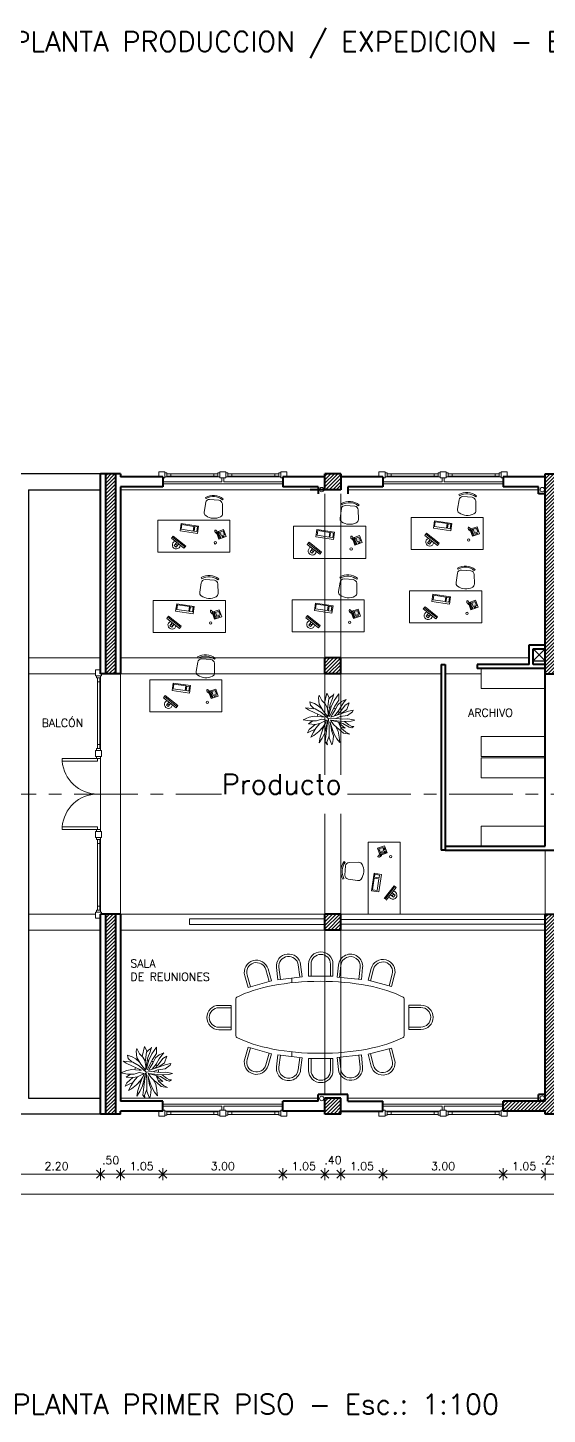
# Model space of a CAD drawing. Extents: x 1018 to 1352, y -109 to 175.
# Drawn here: x 1094.05 to 1107.02, y 105.71 to 140.36 of the extents above; entities that cross this region are included whole.
import ezdxf

# ---------------------------------------------------------------- set-up
doc = ezdxf.new("R2010")
doc.units = 0
doc.header["$LTSCALE"] = 0.5
doc.linetypes.add('CENTER', pattern=[50.8, 31.75, -6.35, 6.35, -6.35])
doc.layers.get('0').update_dxf_attribs({"linetype": 'CONTINUOUS'})
doc.layers.get('Defpoints').update_dxf_attribs({"linetype": 'CONTINUOUS'})
for name, color, linetype, lineweight in [('Acotaciones', 9, 'CONTINUOUS', 9), ('Carpintería', 55, 'CONTINUOUS', 20), ('Detalles .05', 243, 'CONTINUOUS', 5), ('Detalles 01', 8, 'CONTINUOUS', 9), ('Equipamiento fijo', 31, 'CONTINUOUS', 13), ('Equipamiento movil', 33, 'CONTINUOUS', 9), ('Muros corte', 7, 'CONTINUOUS', 40), ('Muros vista', 253, 'CONTINUOUS', 25), ('Punta 01', 6, 'CONTINUOUS', 9), ('Punta 02', 11, 'CONTINUOUS', 20), ('Punta 05', 52, 'CONTINUOUS', 50), ('Tratamiento pisos', 251, 'CONTINUOUS', 9), ('Vidrios', 147, 'CONTINUOUS', 13)]:
    doc.layers.add(name, color=color, linetype=linetype, lineweight=lineweight)
doc.styles.add('Texto 2 mm', font='simplex.shx', dxfattribs={"height": 0.2})
doc.styles.add('Texto 5 mm', font='simplex.shx', dxfattribs={"height": 0.5})
doc.dimstyles.new('Primera línea', dxfattribs={"dimscale": 0, "dimtxt": 0.2, "dimasz": 0.2, "dimexe": 0.15, "dimexo": 0, "dimgap": 0.1, "dimtad": 1, "dimzin": 4, "dimdsep": 46, "dimtxsty": 'Texto 2 mm', "dimblk": 'OPEN90', "dimcen": 2.5, "dimclrd": 256, "dimclre": 256, "dimclrt": 256, "dimadec": 0, "dimazin": 0, "dimtfac": 1, "dimtmove": 2, "dimatfit": 3, "dimldrblk": 'OPEN90', "dimfxl": 1, "dimtolj": 1, "dimtzin": 0, "dimlwd": -1, "dimlwe": -1, "dimarcsym": 0})
doc.dimstyles.new('Segunda línea', dxfattribs={"dimscale": 0, "dimtxt": 0.2, "dimasz": 0.2, "dimexe": 0.15, "dimexo": 0.5, "dimgap": 0.1, "dimtad": 1, "dimzin": 4, "dimdsep": 46, "dimtxsty": 'Texto 2 mm', "dimblk": 'OPEN90', "dimcen": 2.5, "dimclrd": 256, "dimclre": 256, "dimclrt": 256, "dimadec": 0, "dimazin": 0, "dimtfac": 1, "dimtmove": 2, "dimatfit": 3, "dimldrblk": 'OPEN90', "dimfxl": 1, "dimtolj": 1, "dimtzin": 0, "dimlwd": -1, "dimlwe": -1, "dimarcsym": 0})
pattern_1 = [(45, (2.81977, 1.001066), (-0.0449012806, 0.0449012806), [])]

# ---------------------------------------------------------------- blocks, each defined once
blk = doc.blocks.new('_Open90')
at = {"color": 0, "linetype": 'ByBlock', "lineweight": -2}
for p, q in [((0, 0), (-1, 0)), ((-0.5, 0.5), (0, 0)), ((0, 0), (-0.5, -0.5))]:
    blk.add_line(p, q, dxfattribs=at)
blk = doc.blocks.new('*D244')
at = {"layer": 'Acotaciones', "transparency": 16777216}
for p, q in [((1093.665, 111.856), (1093.665, 111.556)), ((1093.865, 111.706), (1095.665, 111.706)), ((1095.865, 111.856), (1095.865, 111.556))]:
    blk.add_line(p, q, dxfattribs=at)
at = {"layer": 'Defpoints', "color": 0, "transparency": 16777216}
for p in [(1093.665, 111.856), (1095.865, 111.856), (1095.865, 111.706)]:
    blk.add_point(p, dxfattribs=at)
at = {"layer": 'Acotaciones', "transparency": 16777216, "xscale": 0.2, "yscale": 0.2, "zscale": 0.2, "rotation": 180}
blk.add_blockref('_Open90', (1093.665, 111.706), dxfattribs=at)
at = {"layer": 'Acotaciones', "transparency": 16777216, "xscale": 0.2, "yscale": 0.2, "zscale": 0.2}
blk.add_blockref('_Open90', (1095.865, 111.706), dxfattribs=at)
at = {"layer": 'Acotaciones', "transparency": 16777216, "insert": (1094.765, 111.906), "char_height": 0.2, "attachment_point": 5, "style": 'Texto 2 mm'}
blk.add_mtext('\\A1;2.20', dxfattribs=at)
blk = doc.blocks.new('*D245')
at = {"layer": 'Acotaciones', "transparency": 16777216}
for p, q in [((1096.365, 111.856), (1096.365, 111.556)), ((1096.565, 111.706), (1097.215, 111.706)), ((1097.415, 111.856), (1097.415, 111.556))]:
    blk.add_line(p, q, dxfattribs=at)
at = {"layer": 'Defpoints', "color": 0, "transparency": 16777216}
for p in [(1096.365, 111.856), (1097.415, 111.856), (1097.415, 111.706)]:
    blk.add_point(p, dxfattribs=at)
at = {"layer": 'Acotaciones', "transparency": 16777216, "xscale": 0.2, "yscale": 0.2, "zscale": 0.2, "rotation": 180}
blk.add_blockref('_Open90', (1096.365, 111.706), dxfattribs=at)
at = {"layer": 'Acotaciones', "transparency": 16777216, "xscale": 0.2, "yscale": 0.2, "zscale": 0.2}
blk.add_blockref('_Open90', (1097.415, 111.706), dxfattribs=at)
at = {"layer": 'Acotaciones', "transparency": 16777216, "insert": (1096.89, 111.906), "char_height": 0.2, "attachment_point": 5, "style": 'Texto 2 mm'}
blk.add_mtext('\\A1;1.05', dxfattribs=at)
blk = doc.blocks.new('*D246')
at = {"layer": 'Acotaciones', "transparency": 16777216}
for p, q in [((1097.415, 111.856), (1097.415, 111.556)), ((1097.615, 111.706), (1100.215, 111.706)), ((1100.415, 111.856), (1100.415, 111.556))]:
    blk.add_line(p, q, dxfattribs=at)
at = {"layer": 'Defpoints', "color": 0, "transparency": 16777216}
for p in [(1097.415, 111.856), (1100.415, 111.856), (1100.415, 111.706)]:
    blk.add_point(p, dxfattribs=at)
at = {"layer": 'Acotaciones', "transparency": 16777216, "xscale": 0.2, "yscale": 0.2, "zscale": 0.2, "rotation": 180}
blk.add_blockref('_Open90', (1097.415, 111.706), dxfattribs=at)
at = {"layer": 'Acotaciones', "transparency": 16777216, "xscale": 0.2, "yscale": 0.2, "zscale": 0.2}
blk.add_blockref('_Open90', (1100.415, 111.706), dxfattribs=at)
at = {"layer": 'Acotaciones', "transparency": 16777216, "insert": (1098.915, 111.906), "char_height": 0.2, "attachment_point": 5, "style": 'Texto 2 mm'}
blk.add_mtext('\\A1;3.00', dxfattribs=at)
blk = doc.blocks.new('*D247')
at = {"layer": 'Acotaciones', "transparency": 16777216}
for p, q in [((1100.415, 111.856), (1100.415, 111.556)), ((1100.615, 111.706), (1101.265, 111.706)), ((1101.465, 111.856), (1101.465, 111.556))]:
    blk.add_line(p, q, dxfattribs=at)
at = {"layer": 'Defpoints', "color": 0, "transparency": 16777216}
for p in [(1100.415, 111.856), (1101.465, 111.856), (1101.465, 111.706)]:
    blk.add_point(p, dxfattribs=at)
at = {"layer": 'Acotaciones', "transparency": 16777216, "xscale": 0.2, "yscale": 0.2, "zscale": 0.2, "rotation": 180}
blk.add_blockref('_Open90', (1100.415, 111.706), dxfattribs=at)
at = {"layer": 'Acotaciones', "transparency": 16777216, "xscale": 0.2, "yscale": 0.2, "zscale": 0.2}
blk.add_blockref('_Open90', (1101.465, 111.706), dxfattribs=at)
at = {"layer": 'Acotaciones', "transparency": 16777216, "insert": (1100.94, 111.906), "char_height": 0.2, "attachment_point": 5, "style": 'Texto 2 mm'}
blk.add_mtext('\\A1;1.05', dxfattribs=at)
blk = doc.blocks.new('*D248')
at = {"layer": 'Acotaciones', "transparency": 16777216}
for p, q in [((1101.865, 111.856), (1101.865, 111.556)), ((1102.065, 111.706), (1102.715, 111.706)), ((1102.915, 111.856), (1102.915, 111.556))]:
    blk.add_line(p, q, dxfattribs=at)
at = {"layer": 'Defpoints', "color": 0, "transparency": 16777216}
for p in [(1101.865, 111.856), (1102.915, 111.856), (1102.915, 111.706)]:
    blk.add_point(p, dxfattribs=at)
at = {"layer": 'Acotaciones', "transparency": 16777216, "xscale": 0.2, "yscale": 0.2, "zscale": 0.2, "rotation": 180}
blk.add_blockref('_Open90', (1101.865, 111.706), dxfattribs=at)
at = {"layer": 'Acotaciones', "transparency": 16777216, "xscale": 0.2, "yscale": 0.2, "zscale": 0.2}
blk.add_blockref('_Open90', (1102.915, 111.706), dxfattribs=at)
at = {"layer": 'Acotaciones', "transparency": 16777216, "insert": (1102.39, 111.906), "char_height": 0.2, "attachment_point": 5, "style": 'Texto 2 mm'}
blk.add_mtext('\\A1;1.05', dxfattribs=at)
blk = doc.blocks.new('*D249')
at = {"layer": 'Acotaciones', "transparency": 16777216}
for p, q in [((1102.915, 111.856), (1102.915, 111.556)), ((1103.115, 111.706), (1105.715, 111.706)), ((1105.915, 111.856), (1105.915, 111.556))]:
    blk.add_line(p, q, dxfattribs=at)
at = {"layer": 'Defpoints', "color": 0, "transparency": 16777216}
for p in [(1102.915, 111.856), (1105.915, 111.856), (1105.915, 111.706)]:
    blk.add_point(p, dxfattribs=at)
at = {"layer": 'Acotaciones', "transparency": 16777216, "xscale": 0.2, "yscale": 0.2, "zscale": 0.2, "rotation": 180}
blk.add_blockref('_Open90', (1102.915, 111.706), dxfattribs=at)
at = {"layer": 'Acotaciones', "transparency": 16777216, "xscale": 0.2, "yscale": 0.2, "zscale": 0.2}
blk.add_blockref('_Open90', (1105.915, 111.706), dxfattribs=at)
at = {"layer": 'Acotaciones', "transparency": 16777216, "insert": (1104.415, 111.906), "char_height": 0.2, "attachment_point": 5, "style": 'Texto 2 mm'}
blk.add_mtext('\\A1;3.00', dxfattribs=at)
blk = doc.blocks.new('*D250')
at = {"layer": 'Acotaciones', "transparency": 16777216}
for p, q in [((1105.915, 111.856), (1105.915, 111.556)), ((1106.115, 111.706), (1106.765, 111.706)), ((1106.965, 111.856), (1106.965, 111.556))]:
    blk.add_line(p, q, dxfattribs=at)
at = {"layer": 'Defpoints', "color": 0, "transparency": 16777216}
for p in [(1105.915, 111.856), (1106.965, 111.856), (1106.965, 111.706)]:
    blk.add_point(p, dxfattribs=at)
at = {"layer": 'Acotaciones', "transparency": 16777216, "xscale": 0.2, "yscale": 0.2, "zscale": 0.2, "rotation": 180}
blk.add_blockref('_Open90', (1105.915, 111.706), dxfattribs=at)
at = {"layer": 'Acotaciones', "transparency": 16777216, "xscale": 0.2, "yscale": 0.2, "zscale": 0.2}
blk.add_blockref('_Open90', (1106.965, 111.706), dxfattribs=at)
at = {"layer": 'Acotaciones', "transparency": 16777216, "insert": (1106.44, 111.906), "char_height": 0.2, "attachment_point": 5, "style": 'Texto 2 mm'}
blk.add_mtext('\\A1;1.05', dxfattribs=at)
blk = doc.blocks.new('*D264')
at = {"layer": 'Acotaciones', "transparency": 16777216}
for p, q in [((1093.665, 111.356), (1093.665, 111.056)), ((1129.665, 111.356), (1129.665, 111.056)), ((1093.865, 111.206), (1129.465, 111.206))]:
    blk.add_line(p, q, dxfattribs=at)
at = {"layer": 'Defpoints', "color": 0, "transparency": 16777216}
for p in [(1093.665, 111.856), (1129.665, 111.856), (1129.665, 111.206)]:
    blk.add_point(p, dxfattribs=at)
at = {"layer": 'Acotaciones', "transparency": 16777216, "xscale": 0.2, "yscale": 0.2, "zscale": 0.2, "rotation": 180}
blk.add_blockref('_Open90', (1093.665, 111.206), dxfattribs=at)
at = {"layer": 'Acotaciones', "transparency": 16777216, "xscale": 0.2, "yscale": 0.2, "zscale": 0.2}
blk.add_blockref('_Open90', (1129.665, 111.206), dxfattribs=at)
at = {"layer": 'Acotaciones', "transparency": 16777216, "insert": (1111.665, 111.406), "char_height": 0.2, "attachment_point": 5, "style": 'Texto 2 mm'}
blk.add_mtext('\\A1;36.00', dxfattribs=at)
blk = doc.blocks.new('TELEFONO')
at = {"layer": 'Detalles .05'}
for p, q in [((0.139, 0.134), (-0.098, 0.134)), ((-0.098, 0.134), (-0.098, -0.099)), ((-0.071, 0.089), (-0.071, -0.055)), ((-0.043, 0.089), (-0.043, -0.055)), ((0.108, 0.063), (0, 0.063)), ((0, 0.063), (0, -0.063)), ((0.081, 0.108), (0.023, 0.108)), ((0.023, 0.108), (0.023, 0.094)), ((0.023, 0.094), (0.081, 0.094)), ((0.027, 0.041), (0.027, 0.041)), ((0.027, 0.014), (0.027, 0.014)), ((0.054, 0.041), (0.054, 0.041)), ((0.054, 0.014), (0.054, 0.014)), ((0.081, 0.094), (0.081, 0.108)), ((0.081, 0.041), (0.081, 0.041)), ((0.081, 0.014), (0.081, 0.014)), ((0.108, -0.063), (0.108, 0.063)), ((0.139, -0.099), (0.139, 0.134)), ((-0.129, -0.104), (-0.147, -0.11)), ((-0.129, -0.116), (-0.147, -0.121)), ((-0.129, -0.127), (-0.147, -0.133)), ((-0.129, -0.139), (-0.147, -0.145)), ((-0.124, -0.093), (-0.141, -0.098)), ((-0.124, -0.15), (-0.141, -0.156)), ((-0.118, -0.081), (-0.135, -0.087)), ((-0.118, -0.162), (-0.135, -0.168)), ((-0.112, -0.07), (-0.129, -0.075)), ((-0.106, -0.058), (-0.124, -0.064)), ((-0.104, -0.17), (-0.122, -0.176)), ((-0.101, -0.047), (-0.118, -0.052)), ((-0.089, -0.156), (-0.106, -0.162)), ((-0.083, -0.145), (-0.101, -0.15)), ((-0.098, -0.099), (0.139, -0.099)), ((-0.078, -0.133), (-0.095, -0.139)), ((-0.072, -0.121), (-0.089, -0.127)), ((-0.067, -0.083), (-0.078, -0.116)), ((0, -0.063), (0.108, -0.063)), ((0.027, -0.013), (0.027, -0.013)), ((0.027, -0.04), (0.027, -0.04)), ((0.054, -0.013), (0.054, -0.013)), ((0.054, -0.04), (0.054, -0.04)), ((0.081, -0.013), (0.081, -0.013)), ((0.081, -0.04), (0.081, -0.04))]:
    blk.add_line(p, q, dxfattribs=at)
for centre, start, end in [((-0.057, 0.089), 298.4915, 241.5085), ((-0.057, -0.055), 118.4915, 61.5085)]:
    blk.add_arc(centre, 0.0302, start, end, dxfattribs=at)
blk = doc.blocks.new('RECTANG')
for p, q in [((1, 1), (0, 1)), ((0, 1), (0, 0)), ((1, 0), (1, 1)), ((0, 0), (1, 0))]:
    blk.add_line(p, q)
blk = doc.blocks.new('KEYBOARD', base_point=(60, 294))
for p, xscale, yscale, zscale in [((60, 294), 19, 8, 19), ((61, 295), 13, 5, 13), ((75, 295), 3, 5, 3)]:
    blk.add_blockref('RECTANG', p, dxfattribs=dict(xscale=xscale, yscale=yscale, zscale=zscale))
blk = doc.blocks.new('silla compu')
for p, q in [((-0.198, 0.131), (-0.215, -0.107)), ((0.255, 0.058), (0.197, -0.173)), ((-0.225, -0.207), (-0.247, -0.23)), ((0.092, -0.242), (-0.137, -0.206)), ((0.175, -0.271), (0.188, -0.3))]:
    blk.add_line(p, q)
for centre, radius, start, end in [((-0.105, 0.124), 0.0936, 112.4967, 175.8734), ((-0.005, -0.116), 0.354, 49.3107, 112.4967), ((0.175, 0.085), 0.0838, 341.6928, 53.5518), ((0.022, 0.055), 0.392, 226.6455, 295.1618), ((0.022, 0.055), 0.361, 226.6972, 295.1102), ((-0.122, -0.113), 0.0936, 175.8734, 260.9037), ((0.098, -0.138), 0.105, 266.1879, 340.6498)]:
    blk.add_arc(centre, radius, start, end)
blk = doc.blocks.new('Silla 2')
for p, q in [((15, 15), (0, 15)), ((0, 15), (0, -15)), ((15, 12), (0, 12)), ((0, -12), (15, -12)), ((0, -15), (15, -15))]:
    blk.add_line(p, q)
for radius in [15, 12]:
    blk.add_arc((15, 0), radius, 270, 90)
blk = doc.blocks.new('Planta 1')
for p, q in [((-0.35, 0.384), (-0.47, 0.424)), ((-0.47, 0.424), (-0.446, 0.342)), ((-0.259, 0.329), (-0.35, 0.384)), ((-0.233, 0.595), (-0.254, 0.525)), ((-0.254, 0.525), (-0.236, 0.364)), ((-0.236, 0.364), (-0.134, 0.198)), ((-0.166, 0.461), (-0.233, 0.595)), ((-0.084, 0.372), (-0.166, 0.461)), ((-0.039, 0.64), (-0.099, 0.388)), ((-0.033, 0.287), (-0.084, 0.372)), ((0.024, 0.515), (-0.039, 0.64)), ((-0.027, 0.244), (0.009, 0.498)), ((0.041, 0.362), (0.004, 0.193)), ((0.009, 0.498), (0.057, 0.553)), ((0.097, 0.506), (0.041, 0.362)), ((0.057, 0.553), (0.113, 0.595)), ((0.063, 0.299), (0.137, 0.461)), ((0.132, 0.627), (0.097, 0.506)), ((0.113, 0.595), (0.132, 0.627)), ((0.137, 0.461), (0.254, 0.622)), ((0.257, 0.466), (0.156, 0.317)), ((0.233, 0.354), (0.164, 0.225)), ((0.326, 0.436), (0.233, 0.354)), ((0.254, 0.622), (0.257, 0.466)), ((0.438, 0.481), (0.326, 0.436)), ((0.326, 0.329), (0.387, 0.426)), ((0.387, 0.426), (0.438, 0.481)), ((0.512, 0.401), (0.416, 0.342)), ((0.456, 0.232), (0.512, 0.401)), ((-0.483, 0.039), (-0.637, -0.021)), ((-0.337, 0.252), (-0.574, 0.277)), ((-0.574, 0.277), (-0.502, 0.222)), ((-0.502, 0.222), (-0.345, 0.15)), ((-0.361, 0.068), (-0.483, 0.039)), ((-0.446, 0.342), (-0.358, 0.254)), ((-0.177, 0.051), (-0.361, 0.068)), ((-0.345, 0.15), (-0.116, 0.05)), ((-0.172, 0.158), (-0.337, 0.252)), ((-0.164, 0.246), (-0.259, 0.329)), ((-0.116, 0.05), (-0.177, 0.051)), ((0.002, 0.002), (-0.172, 0.158)), ((-0.134, 0.198), (-0.021, 0.051)), ((-0.012, 0.145), (-0.033, 0.287)), ((-0.021, 0.051), (-0.012, 0.145)), ((0.002, 0.002), (0.121, 0.019)), ((0.017, -0.2), (0.002, 0.002)), ((0.004, 0.087), (0.063, 0.299)), ((0.004, 0.193), (0.004, 0.087)), ((0.026, 0.055), (0.004, 0.087)), ((0.156, 0.317), (0.026, 0.055)), ((0.102, 0.113), (0.058, 0.039)), ((0.257, 0.111), (0.058, 0.039)), ((0.164, 0.225), (0.102, 0.113)), ((0.121, 0.019), (0.347, -0.006)), ((0.149, 0.072), (0.246, 0.198)), ((0.182, 0.012), (0.291, 0.061)), ((0.297, 0.18), (0.22, 0.096)), ((0.246, 0.198), (0.326, 0.329)), ((0.496, 0.195), (0.257, 0.111)), ((0.291, 0.061), (0.475, 0.081)), ((0.416, 0.342), (0.297, 0.18)), ((0.315, 0.131), (0.456, 0.232)), ((0.475, 0.081), (0.597, 0.173)), ((0.616, 0.217), (0.496, 0.195)), ((0.597, 0.173), (0.616, 0.217)), ((-0.637, -0.021), (-0.464, -0.053)), ((-0.486, -0.267), (-0.528, -0.349)), ((-0.528, -0.349), (-0.462, -0.317)), ((-0.394, -0.051), (-0.496, -0.128)), ((-0.496, -0.128), (-0.331, -0.138)), ((-0.331, -0.138), (-0.486, -0.267)), ((-0.464, -0.053), (-0.302, -0.048)), ((-0.462, -0.317), (-0.334, -0.262)), ((-0.374, -0.336), (-0.438, -0.461)), ((-0.318, -0.232), (-0.374, -0.336)), ((-0.369, -0.416), (-0.246, -0.317)), ((-0.331, -0.138), (-0.22, -0.115)), ((-0.22, -0.115), (-0.318, -0.232)), ((-0.302, -0.048), (-0.172, -0.011)), ((-0.246, -0.317), (-0.142, -0.212)), ((-0.053, -0.03), (-0.22, -0.115)), ((-0.164, -0.334), (-0.206, -0.458)), ((-0.172, -0.011), (-0.053, -0.03)), ((-0.097, -0.141), (-0.164, -0.334)), ((-0.161, -0.483), (-0.092, -0.346)), ((-0.142, -0.212), (-0.076, -0.108)), ((-0.092, -0.346), (-0.019, -0.022)), ((-0.076, -0.108), (-0.053, -0.03)), ((-0.068, -0.438), (-0.019, -0.022)), ((0.015, -0.354), (0.017, -0.2)), ((0.043, -0.084), (0.081, -0.319)), ((0.084, -0.22), (0.043, -0.084)), ((0.051, -0.031), (0.249, -0.086)), ((0.124, -0.138), (0.051, -0.031)), ((0.27, -0.061), (0.062, -0.034)), ((0.081, -0.319), (0.121, -0.428)), ((0.11, -0.294), (0.084, -0.22)), ((0.14, -0.379), (0.11, -0.294)), ((0.209, -0.215), (0.124, -0.138)), ((0.174, -0.184), (0.238, -0.304)), ((0.259, -0.254), (0.209, -0.215)), ((0.238, -0.304), (0.265, -0.456)), ((0.249, -0.086), (0.307, -0.227)), ((0.358, -0.113), (0.249, -0.086)), ((0.257, -0.103), (0.416, -0.237)), ((0.371, -0.356), (0.259, -0.254)), ((0.414, -0.066), (0.27, -0.061)), ((0.416, -0.237), (0.299, -0.208)), ((0.307, -0.227), (0.43, -0.336)), ((0.347, -0.006), (0.48, -0.001)), ((0.512, -0.207), (0.358, -0.113)), ((0.401, -0.065), (0.507, -0.153)), ((0.566, -0.056), (0.414, -0.066)), ((0.43, -0.336), (0.536, -0.386)), ((0.48, -0.001), (0.627, -0.023)), ((0.507, -0.153), (0.584, -0.195)), ((0.584, -0.222), (0.512, -0.207)), ((0.659, -0.036), (0.566, -0.056)), ((0.584, -0.195), (0.629, -0.192)), ((0.629, -0.192), (0.584, -0.222)), ((0.627, -0.023), (0.659, -0.036)), ((-0.438, -0.461), (-0.369, -0.416)), ((-0.206, -0.458), (-0.233, -0.6)), ((-0.233, -0.6), (-0.161, -0.483)), ((-0.086, -0.572), (-0.068, -0.438)), ((-0.023, -0.649), (-0.086, -0.572)), ((0.013, -0.425), (-0.041, -0.58)), ((-0.041, -0.58), (-0.023, -0.649)), ((0.012, -0.475), (0.015, -0.354)), ((0.057, -0.582), (0.012, -0.475)), ((0.084, -0.649), (0.057, -0.582)), ((0.1, -0.617), (0.084, -0.649)), ((0.116, -0.515), (0.1, -0.617)), ((0.121, -0.428), (0.116, -0.515)), ((0.209, -0.5), (0.14, -0.379)), ((0.281, -0.59), (0.209, -0.5)), ((0.265, -0.456), (0.281, -0.59)), ((0.536, -0.386), (0.371, -0.356))]:
    blk.add_line(p, q)
at = {"layer": 'Detalles .05'}
for start, end in [(157.2574, 168.4231), (125.0386, 125.0807), (79.6774, 86.207), (55.7777, 65.1238), (29.6412, 39.1255), (359.4429, 11.7162), (233.5733, 240.8096), (253.2847, 258.683), (283.2227, 289.1148), (309.5647, 313.1025), (335.4998, 341.0401)]:
    blk.add_arc((0.008, 0.001), 0.3, start, end, dxfattribs=at)

msp = doc.modelspace()

# ---------------------------------------------------------------- hatches: boundary and pattern name
at = {"layer": 'Detalles 01'}
h = msp.add_hatch(dxfattribs=at)
h.set_pattern_fill('ANSI31', color=256, scale=0.02, style=0)
h.set_pattern_definition(pattern_1)
h.paths.add_polyline_path([(1095.995, 124.206), (1096.235, 124.206), (1096.235, 129.206), (1095.995, 129.206)])
h = msp.add_hatch(dxfattribs=at)
h.set_pattern_fill('ANSI31', color=256, scale=0.02, style=0)
h.set_pattern_definition(pattern_1)
h.paths.add_polyline_path([(1101.465, 129.206), (1101.465, 128.806), (1101.865, 128.806), (1101.865, 129.206)])
h = msp.add_hatch(dxfattribs=at)
h.set_pattern_fill('ANSI31,_O', color=256, scale=0.02)
h.set_pattern_definition(pattern_1)
h.paths.add_polyline_path([(1108.965, 128.881), (1108.965, 129.131), (1107.205, 129.131), (1107.205, 129.206), (1106.965, 129.206), (1106.965, 124.206), (1108.965, 124.206), (1108.965, 124.356), (1107.205, 124.356), (1107.205, 128.881)])
h.paths.add_polyline_path([(1108.965, 129.131), (1108.965, 128.881), (1110.065, 128.881), (1110.065, 129.131)])
h.paths.add_polyline_path([(1109.455, 124.356), (1108.965, 124.356), (1108.965, 124.206), (1109.605, 124.206), (1109.605, 128.081), (1109.455, 128.081)])
h = msp.add_hatch(dxfattribs=at)
h.set_pattern_fill('ANSI31', color=256, scale=0.02, style=0)
h.set_pattern_definition(pattern_1)
h.paths.add_polyline_path([(1101.465, 124.206), (1101.865, 124.206), (1101.865, 124.606), (1101.465, 124.606)])
h = msp.add_hatch(dxfattribs=at)
h.set_pattern_fill('ANSI31', color=256, scale=0.02, style=0)
h.set_pattern_definition(pattern_1)
h.paths.add_polyline_path([(1096.235, 118.206), (1095.995, 118.206), (1095.995, 113.206), (1096.235, 113.206)])
h = msp.add_hatch(dxfattribs=at)
h.set_pattern_fill('ANSI31', color=256, scale=0.02, style=0)
h.set_pattern_definition(pattern_1)
h.paths.add_polyline_path([(1101.865, 117.806), (1101.865, 118.206), (1101.465, 118.206), (1101.465, 117.806)])
h = msp.add_hatch(dxfattribs=at)
h.set_pattern_fill('ANSI31,_O', color=256, scale=0.02)
h.set_pattern_definition(pattern_1)
h.paths.add_polyline_path([(1106.965, 113.531), (1105.915, 113.531), (1105.915, 113.281), (1106.965, 113.281), (1106.965, 113.206), (1107.215, 113.206), (1107.215, 114.931), (1108.465, 114.931), (1108.465, 115.181), (1107.215, 115.181), (1107.215, 118.206), (1106.965, 118.206)])
h = msp.add_hatch(dxfattribs=at)
h.set_pattern_fill('ANSI31', color=256, scale=0.02, style=0)
h.set_pattern_definition(pattern_1)
h.paths.add_polyline_path([(1101.865, 113.606), (1101.465, 113.606), (1101.465, 113.206), (1101.865, 113.206)])

# ---------------------------------------------------------------- linework, layer by layer
at = {"layer": 'Acotaciones'}
for p, q in [((1095.865, 111.706), (1095.965, 111.806)), ((1095.865, 111.706), (1096.365, 111.706)), ((1095.965, 111.606), (1095.865, 111.706)), ((1096.365, 111.706), (1096.265, 111.806)), ((1096.265, 111.606), (1096.365, 111.706)), ((1096.365, 111.856), (1096.365, 111.556)), ((1101.465, 111.856), (1101.465, 111.556)), ((1101.465, 111.706), (1101.565, 111.806)), ((1101.465, 111.706), (1101.865, 111.706)), ((1101.565, 111.606), (1101.465, 111.706)), ((1101.865, 111.706), (1101.765, 111.806)), ((1101.765, 111.606), (1101.865, 111.706)), ((1101.865, 111.856), (1101.865, 111.556)), ((1106.965, 111.706), (1107.465, 111.706))]:
    msp.add_line(p, q, dxfattribs=at)
at = {"layer": 'Carpintería'}
for p, q in [((1097.465, 129.256), (1097.315, 129.256)), ((1097.315, 129.256), (1097.315, 129.131)), ((1097.465, 129.256), (1097.465, 129.106)), ((1098.99, 129.256), (1098.84, 129.256)), ((1098.84, 129.256), (1098.84, 129.106)), ((1098.99, 129.256), (1098.99, 129.106)), ((1100.365, 129.256), (1100.365, 129.106)), ((1100.365, 129.256), (1100.515, 129.256)), ((1100.515, 129.256), (1100.515, 129.131)), ((1102.965, 129.256), (1102.815, 129.256)), ((1102.815, 129.256), (1102.815, 129.131)), ((1102.965, 129.256), (1102.965, 129.106)), ((1104.49, 129.256), (1104.34, 129.256)), ((1104.34, 129.256), (1104.34, 129.106)), ((1104.49, 129.256), (1104.49, 129.106)), ((1105.865, 129.256), (1105.865, 129.106)), ((1105.865, 129.256), (1106.015, 129.256)), ((1106.015, 129.256), (1106.015, 129.131)), ((1097.465, 129.106), (1097.415, 129.106)), ((1097.465, 129.231), (1097.515, 129.231)), ((1097.515, 129.131), (1097.465, 129.131)), ((1097.515, 129.231), (1097.515, 129.131)), ((1097.515, 129.211), (1098.79, 129.211)), ((1097.515, 129.151), (1098.79, 129.151)), ((1097.615, 129.211), (1097.615, 129.151)), ((1098.69, 129.211), (1098.69, 129.151)), ((1098.84, 129.231), (1098.79, 129.231)), ((1098.79, 129.131), (1098.79, 129.231)), ((1098.79, 129.131), (1098.84, 129.131)), ((1098.99, 129.106), (1098.84, 129.106)), ((1098.99, 129.231), (1099.04, 129.231)), ((1099.04, 129.131), (1098.99, 129.131)), ((1099.04, 129.231), (1099.04, 129.131)), ((1099.04, 129.211), (1100.315, 129.211)), ((1099.04, 129.151), (1100.315, 129.151)), ((1099.14, 129.211), (1099.14, 129.151)), ((1100.215, 129.211), (1100.215, 129.151)), ((1100.315, 129.231), (1100.315, 129.131)), ((1100.365, 129.231), (1100.315, 129.231)), ((1100.315, 129.131), (1100.365, 129.131)), ((1100.365, 129.106), (1100.415, 129.106)), ((1102.965, 129.106), (1102.915, 129.106)), ((1102.965, 129.231), (1103.015, 129.231)), ((1103.015, 129.131), (1102.965, 129.131)), ((1103.015, 129.231), (1103.015, 129.131)), ((1103.015, 129.211), (1104.29, 129.211)), ((1103.015, 129.151), (1104.29, 129.151)), ((1103.115, 129.211), (1103.115, 129.151)), ((1104.19, 129.211), (1104.19, 129.151)), ((1104.34, 129.231), (1104.29, 129.231)), ((1104.29, 129.131), (1104.29, 129.231)), ((1104.29, 129.131), (1104.34, 129.131)), ((1104.49, 129.106), (1104.34, 129.106)), ((1104.49, 129.231), (1104.54, 129.231)), ((1104.54, 129.131), (1104.49, 129.131)), ((1104.54, 129.231), (1104.54, 129.131)), ((1104.54, 129.211), (1105.815, 129.211)), ((1104.54, 129.151), (1105.815, 129.151)), ((1104.64, 129.211), (1104.64, 129.151)), ((1105.715, 129.211), (1105.715, 129.151)), ((1105.815, 129.231), (1105.815, 129.131)), ((1105.865, 129.231), (1105.815, 129.231)), ((1105.815, 129.131), (1105.865, 129.131)), ((1105.865, 129.106), (1105.915, 129.106)), ((1095.74, 124.306), (1095.74, 124.156)), ((1095.74, 124.306), (1095.865, 124.306)), ((1095.89, 124.156), (1095.74, 124.156)), ((1095.765, 124.156), (1095.765, 124.106)), ((1095.865, 124.106), (1095.765, 124.106)), ((1095.785, 124.106), (1095.785, 122.34)), ((1095.845, 124.106), (1095.845, 122.34)), ((1095.865, 124.106), (1095.865, 124.156)), ((1095.89, 124.206), (1095.89, 124.156)), ((1095.845, 124.006), (1095.785, 124.006)), ((1095.765, 122.29), (1095.765, 122.34)), ((1095.765, 122.34), (1095.865, 122.34)), ((1095.785, 122.44), (1095.845, 122.44)), ((1095.865, 122.34), (1095.865, 122.29)), ((1094.907, 122.09), (1095.79, 122.09)), ((1094.907, 122.09), (1094.907, 122.03)), ((1094.907, 122.03), (1095.79, 122.03)), ((1095.74, 122.29), (1095.74, 122.14)), ((1095.74, 122.29), (1095.89, 122.29)), ((1095.74, 122.14), (1095.89, 122.14)), ((1095.765, 122.14), (1095.765, 122.09)), ((1095.865, 122.09), (1095.765, 122.09)), ((1095.79, 122.09), (1095.79, 122.03)), ((1095.865, 122.14), (1095.865, 122.09)), ((1095.89, 122.29), (1095.89, 122.14)), ((1094.907, 120.383), (1095.79, 120.383)), ((1094.907, 120.323), (1094.907, 120.383)), ((1094.907, 120.323), (1095.79, 120.323)), ((1095.74, 120.273), (1095.74, 120.123)), ((1095.74, 120.273), (1095.89, 120.273)), ((1095.765, 120.273), (1095.765, 120.323)), ((1095.765, 120.323), (1095.865, 120.323)), ((1095.79, 120.323), (1095.79, 120.383)), ((1095.865, 120.323), (1095.865, 120.273)), ((1095.89, 120.273), (1095.89, 120.123)), ((1095.74, 120.123), (1095.89, 120.123)), ((1095.765, 120.123), (1095.765, 120.073)), ((1095.865, 120.073), (1095.765, 120.073)), ((1095.785, 120.073), (1095.785, 118.306)), ((1095.845, 119.973), (1095.785, 119.973)), ((1095.845, 120.073), (1095.845, 118.306)), ((1095.865, 120.073), (1095.865, 120.123)), ((1095.89, 118.256), (1095.74, 118.256)), ((1095.74, 118.256), (1095.74, 118.106)), ((1095.765, 118.256), (1095.765, 118.306)), ((1095.765, 118.306), (1095.865, 118.306)), ((1095.785, 118.406), (1095.845, 118.406)), ((1095.865, 118.306), (1095.865, 118.256)), ((1095.89, 118.256), (1095.89, 118.206)), ((1095.74, 118.106), (1095.865, 118.106)), ((1097.465, 113.306), (1097.415, 113.306)), ((1097.465, 113.156), (1097.465, 113.306)), ((1098.99, 113.306), (1098.84, 113.306)), ((1098.84, 113.156), (1098.84, 113.306)), ((1098.99, 113.156), (1098.99, 113.306)), ((1100.365, 113.156), (1100.365, 113.306)), ((1100.365, 113.306), (1100.415, 113.306)), ((1102.965, 113.306), (1102.915, 113.306)), ((1102.965, 113.156), (1102.965, 113.306)), ((1104.49, 113.306), (1104.34, 113.306)), ((1104.34, 113.156), (1104.34, 113.306)), ((1104.49, 113.156), (1104.49, 113.306)), ((1105.865, 113.156), (1105.865, 113.306)), ((1105.865, 113.306), (1105.915, 113.306)), ((1097.315, 113.156), (1097.315, 113.281)), ((1097.465, 113.156), (1097.315, 113.156)), ((1097.515, 113.281), (1097.465, 113.281)), ((1097.465, 113.181), (1097.515, 113.181)), ((1097.515, 113.181), (1097.515, 113.281)), ((1097.515, 113.261), (1098.79, 113.261)), ((1097.515, 113.201), (1098.79, 113.201)), ((1097.615, 113.201), (1097.615, 113.261)), ((1098.69, 113.201), (1098.69, 113.261)), ((1098.79, 113.281), (1098.79, 113.181)), ((1098.79, 113.281), (1098.84, 113.281)), ((1098.84, 113.181), (1098.79, 113.181)), ((1098.99, 113.156), (1098.84, 113.156)), ((1099.04, 113.281), (1098.99, 113.281)), ((1098.99, 113.181), (1099.04, 113.181)), ((1099.04, 113.181), (1099.04, 113.281)), ((1099.04, 113.261), (1100.315, 113.261)), ((1099.04, 113.201), (1100.315, 113.201)), ((1099.14, 113.201), (1099.14, 113.261)), ((1100.215, 113.201), (1100.215, 113.261)), ((1100.315, 113.181), (1100.315, 113.281)), ((1100.315, 113.281), (1100.365, 113.281)), ((1100.365, 113.181), (1100.315, 113.181)), ((1100.365, 113.156), (1100.515, 113.156)), ((1100.515, 113.156), (1100.515, 113.281)), ((1102.815, 113.156), (1102.815, 113.281)), ((1102.965, 113.156), (1102.815, 113.156)), ((1103.015, 113.281), (1102.965, 113.281)), ((1102.965, 113.181), (1103.015, 113.181)), ((1103.015, 113.181), (1103.015, 113.281)), ((1103.015, 113.261), (1104.29, 113.261)), ((1103.015, 113.201), (1104.29, 113.201)), ((1103.115, 113.201), (1103.115, 113.261)), ((1104.19, 113.201), (1104.19, 113.261)), ((1104.29, 113.281), (1104.29, 113.181)), ((1104.29, 113.281), (1104.34, 113.281)), ((1104.34, 113.181), (1104.29, 113.181)), ((1104.49, 113.156), (1104.34, 113.156)), ((1104.54, 113.281), (1104.49, 113.281)), ((1104.49, 113.181), (1104.54, 113.181)), ((1104.54, 113.181), (1104.54, 113.281)), ((1104.54, 113.261), (1105.815, 113.261)), ((1104.54, 113.201), (1105.815, 113.201)), ((1104.64, 113.201), (1104.64, 113.261)), ((1105.715, 113.201), (1105.715, 113.261)), ((1105.815, 113.181), (1105.815, 113.281)), ((1105.815, 113.281), (1105.865, 113.281)), ((1105.865, 113.181), (1105.815, 113.181)), ((1105.865, 113.156), (1106.015, 113.156)), ((1106.015, 113.156), (1106.015, 113.281))]:
    msp.add_line(p, q, dxfattribs=at)
at = {"layer": 'Detalles 01'}
for p, q in [((1098.89, 129.006), (1097.415, 129.006)), ((1100.415, 128.956), (1097.415, 128.956)), ((1098.79, 129.131), (1097.515, 129.131)), ((1098.89, 129.106), (1098.89, 129.006)), ((1098.94, 129.106), (1098.94, 129.006)), ((1100.415, 129.006), (1098.94, 129.006)), ((1100.315, 129.131), (1099.04, 129.131)), ((1104.39, 129.006), (1102.915, 129.006)), ((1105.915, 128.956), (1102.915, 128.956)), ((1104.29, 129.131), (1103.015, 129.131)), ((1104.39, 129.106), (1104.39, 129.006)), ((1104.44, 129.106), (1104.44, 129.006)), ((1105.915, 129.006), (1104.44, 129.006)), ((1105.815, 129.131), (1104.54, 129.131)), ((1095.865, 124.106), (1095.865, 122.34)), ((1095.865, 120.073), (1095.865, 118.306)), ((1100.415, 113.456), (1097.415, 113.456)), ((1098.89, 113.406), (1097.415, 113.406)), ((1098.89, 113.306), (1098.89, 113.406)), ((1100.415, 113.406), (1098.94, 113.406)), ((1098.94, 113.306), (1098.94, 113.406)), ((1105.915, 113.456), (1102.915, 113.456)), ((1104.39, 113.406), (1102.915, 113.406)), ((1104.39, 113.306), (1104.39, 113.406)), ((1105.915, 113.406), (1104.44, 113.406)), ((1104.44, 113.306), (1104.44, 113.406)), ((1098.79, 113.281), (1097.515, 113.281)), ((1100.315, 113.281), (1099.04, 113.281)), ((1104.29, 113.281), (1103.015, 113.281)), ((1105.815, 113.281), (1104.54, 113.281))]:
    msp.add_line(p, q, dxfattribs=at)
at = {"layer": 'Detalles 01', "linetype": 'CENTER', "ltscale": 0.1}
for p, q in [((1092.665, 121.206), (1098.885, 121.206)), ((1102.026, 121.206), (1108.792, 121.206))]:
    msp.add_line(p, q, dxfattribs=at)
at = {"layer": 'Detalles 01'}
for centre in [(1101.385, 128.814), (1106.89, 128.814), (1101.385, 113.598), (1106.89, 113.608)]:
    msp.add_circle(centre, 0.055, dxfattribs=at)
for centre, start, end in [((1095.792, 122.093), 184.1299, 269.8971), ((1095.792, 120.319), 90.1029, 175.8701)]:
    msp.add_arc(centre, 0.887, start, end, dxfattribs=at)
at = {"layer": 'Equipamiento fijo'}
for p, q in [((1105.365, 124.344), (1105.365, 123.844)), ((1105.365, 123.844), (1106.965, 123.844)), ((1106.965, 122.64), (1105.365, 122.64)), ((1106.965, 122.14), (1105.365, 122.14)), ((1106.965, 122.11), (1105.365, 122.11)), ((1105.365, 121.61), (1106.965, 121.61)), ((1105.365, 119.906), (1105.365, 120.406)), ((1105.365, 120.406), (1106.965, 120.406))]:
    msp.add_line(p, q, dxfattribs=at)
at = {"layer": 'Equipamiento movil'}
for p, q in [((1099.092, 128.047), (1097.292, 128.047)), ((1097.292, 128.047), (1097.292, 127.247)), ((1099.092, 128.047), (1099.092, 127.247)), ((1102.484, 127.896), (1100.684, 127.896)), ((1100.684, 127.896), (1100.684, 127.096)), ((1102.484, 127.896), (1102.484, 127.096)), ((1105.417, 128.118), (1103.617, 128.118)), ((1103.617, 128.118), (1103.617, 127.318)), ((1105.417, 128.118), (1105.417, 127.318)), ((1097.675, 127.651), (1097.632, 127.596)), ((1097.946, 127.349), (1097.632, 127.596)), ((1097.657, 127.627), (1097.971, 127.38)), ((1097.675, 127.651), (1097.99, 127.404)), ((1104.001, 127.722), (1103.958, 127.666)), ((1104.272, 127.419), (1103.958, 127.666)), ((1103.982, 127.698), (1104.297, 127.451)), ((1104.001, 127.722), (1104.315, 127.474)), ((1104.091, 127.561), (1104.03, 127.484)), ((1104.107, 127.485), (1104.06, 127.522)), ((1104.138, 127.524), (1104.078, 127.447)), ((1097.292, 127.247), (1099.092, 127.247)), ((1097.766, 127.491), (1097.705, 127.414)), ((1097.705, 127.414), (1097.752, 127.376)), ((1097.782, 127.414), (1097.735, 127.451)), ((1097.813, 127.454), (1097.752, 127.376)), ((1097.99, 127.404), (1097.946, 127.349)), ((1101.068, 127.5), (1101.024, 127.445)), ((1101.339, 127.197), (1101.024, 127.445)), ((1101.049, 127.476), (1101.364, 127.229)), ((1101.068, 127.5), (1101.382, 127.252)), ((1101.158, 127.339), (1101.097, 127.262)), ((1101.097, 127.262), (1101.145, 127.225)), ((1101.174, 127.263), (1101.127, 127.3)), ((1101.205, 127.302), (1101.145, 127.225)), ((1101.382, 127.252), (1101.339, 127.197)), ((1103.617, 127.318), (1105.417, 127.318)), ((1104.03, 127.484), (1104.078, 127.447)), ((1104.315, 127.474), (1104.272, 127.419)), ((1100.684, 127.096), (1102.484, 127.096)), ((1105.38, 126.282), (1103.58, 126.282)), ((1103.58, 126.282), (1103.58, 125.482)), ((1105.38, 126.282), (1105.38, 125.482)), ((1098.981, 126.044), (1097.181, 126.044)), ((1097.181, 126.044), (1097.181, 125.244)), ((1098.981, 126.044), (1098.981, 125.244)), ((1102.447, 126.06), (1100.647, 126.06)), ((1100.647, 126.06), (1100.647, 125.26)), ((1102.447, 126.06), (1102.447, 125.26)), ((1103.964, 125.886), (1103.92, 125.831)), ((1104.235, 125.583), (1103.92, 125.831)), ((1103.945, 125.862), (1104.259, 125.615)), ((1103.964, 125.886), (1104.278, 125.638)), ((1097.564, 125.647), (1097.521, 125.592)), ((1097.836, 125.345), (1097.521, 125.592)), ((1097.546, 125.624), (1097.86, 125.376)), ((1097.564, 125.647), (1097.879, 125.4)), ((1097.655, 125.487), (1097.594, 125.41)), ((1097.671, 125.411), (1097.624, 125.448)), ((1097.702, 125.45), (1097.641, 125.373)), ((1101.03, 125.664), (1100.987, 125.609)), ((1101.302, 125.361), (1100.987, 125.609)), ((1101.012, 125.64), (1101.326, 125.393)), ((1101.03, 125.664), (1101.345, 125.416)), ((1101.121, 125.503), (1101.06, 125.426)), ((1101.137, 125.427), (1101.09, 125.464)), ((1101.168, 125.466), (1101.107, 125.389)), ((1103.58, 125.482), (1105.38, 125.482)), ((1104.054, 125.725), (1103.993, 125.648)), ((1103.993, 125.648), (1104.04, 125.611)), ((1104.07, 125.649), (1104.023, 125.686)), ((1104.101, 125.688), (1104.04, 125.611)), ((1104.278, 125.638), (1104.235, 125.583)), ((1097.181, 125.244), (1098.981, 125.244)), ((1097.594, 125.41), (1097.641, 125.373)), ((1097.879, 125.4), (1097.836, 125.345)), ((1100.647, 125.26), (1102.447, 125.26)), ((1101.06, 125.426), (1101.107, 125.389)), ((1101.345, 125.416), (1101.302, 125.361)), ((1098.893, 124.062), (1097.093, 124.062)), ((1097.093, 124.062), (1097.093, 123.262)), ((1098.893, 124.062), (1098.893, 123.262)), ((1097.476, 123.666), (1097.433, 123.611)), ((1097.748, 123.363), (1097.433, 123.611)), ((1097.458, 123.642), (1097.772, 123.395)), ((1097.476, 123.666), (1097.791, 123.418)), ((1097.567, 123.505), (1097.506, 123.428)), ((1097.506, 123.428), (1097.553, 123.391)), ((1097.583, 123.429), (1097.536, 123.466)), ((1097.614, 123.468), (1097.553, 123.391)), ((1097.791, 123.418), (1097.748, 123.363)), ((1097.093, 123.262), (1098.893, 123.262)), ((1105.365, 122.64), (1105.365, 122.14)), ((1105.365, 122.11), (1105.365, 121.61)), ((1102.545, 120.006), (1102.545, 118.206)), ((1102.545, 120.006), (1103.345, 120.006)), ((1103.345, 118.206), (1103.345, 120.006)), ((1102.943, 118.599), (1103.191, 118.914)), ((1102.967, 118.581), (1103.214, 118.895)), ((1103.246, 118.87), (1102.998, 118.556)), ((1103.191, 118.914), (1103.246, 118.87)), ((1103.104, 118.69), (1103.181, 118.629)), ((1103.141, 118.737), (1103.218, 118.676)), ((1103.18, 118.706), (1103.143, 118.659)), ((1103.181, 118.629), (1103.218, 118.676)), ((1102.545, 118.206), (1103.345, 118.206)), ((1099.243, 116.086), (1099.243, 115.168)), ((1103.443, 116.086), (1103.443, 115.168))]:
    msp.add_line(p, q, dxfattribs=at)
for centre in [(1098.727, 127.484), (1105.053, 127.554), (1102.12, 127.332), (1098.616, 125.48), (1102.082, 125.497), (1105.015, 125.719), (1098.528, 123.498), (1103.108, 119.641)]:
    msp.add_circle(centre, 0.03, dxfattribs=at)
for centre, radius, start, end in [((1097.756, 127.43), 0.1, 109.6916, 353.9196), ((1104.082, 127.501), 0.1, 109.6916, 353.9196), ((1101.149, 127.279), 0.1, 109.6916, 353.9196), ((1097.646, 125.427), 0.1, 109.6916, 353.9196), ((1101.111, 125.443), 0.1, 109.6916, 353.9196), ((1104.045, 125.665), 0.1, 109.6916, 353.9196), ((1097.558, 123.445), 0.1, 109.6916, 353.9196), ((1103.164, 118.68), 0.1, 199.6916, 83.9196), ((1099.293, 116.086), 0.05, 118.1257, 180), ((1103.393, 116.086), 0.05, 0, 61.8743), ((1099.293, 115.168), 0.05, 180, 241.8743), ((1103.393, 115.168), 0.05, 298.1257, 360)]:
    msp.add_arc(centre, radius, start, end, dxfattribs=at)
for start_param, end_param in [(0.592713, 2.54888), (3.734306, 5.690472)]:
    msp.add_ellipse((1101.343, 115.627), major_axis=(2.5, 0), ratio=0.36, start_param=start_param, end_param=end_param, dxfattribs=at)
at = {"layer": 'Muros corte'}
for p, q in [((1096.365, 129.206), (1095.865, 129.206)), ((1095.865, 124.206), (1095.865, 129.206)), ((1095.995, 124.206), (1095.995, 129.206)), ((1096.235, 129.206), (1096.235, 124.206)), ((1096.365, 129.206), (1096.365, 129.131)), ((1097.415, 129.131), (1096.365, 129.131)), ((1097.415, 129.131), (1097.415, 128.881)), ((1101.465, 129.131), (1100.415, 129.131)), ((1100.415, 129.131), (1100.415, 128.881)), ((1101.865, 129.206), (1101.465, 129.206)), ((1101.465, 128.806), (1101.465, 129.206)), ((1101.865, 129.206), (1101.865, 128.806)), ((1102.915, 129.131), (1101.865, 129.131)), ((1102.915, 129.131), (1102.915, 128.881)), ((1106.965, 129.131), (1105.915, 129.131)), ((1105.915, 129.131), (1105.915, 128.881)), ((1106.965, 124.206), (1106.965, 129.206)), ((1106.965, 129.206), (1107.205, 129.206)), ((1096.365, 128.881), (1096.365, 124.206)), ((1097.415, 128.881), (1096.365, 128.881)), ((1101.295, 128.881), (1100.415, 128.881)), ((1101.835, 128.806), (1101.095, 128.806)), ((1101.295, 128.881), (1101.295, 128.711)), ((1101.865, 128.806), (1101.465, 128.806)), ((1102.915, 128.881), (1102.035, 128.881)), ((1102.035, 128.881), (1102.035, 128.711)), ((1106.795, 128.881), (1105.915, 128.881)), ((1106.795, 128.711), (1106.795, 128.881)), ((1106.965, 128.711), (1106.795, 128.711)), ((1106.565, 124.931), (1106.965, 124.931)), ((1106.565, 124.444), (1106.565, 124.931)), ((1106.665, 124.444), (1106.665, 124.831)), ((1106.665, 124.831), (1106.965, 124.831)), ((1101.865, 124.606), (1101.465, 124.606)), ((1101.465, 124.206), (1101.465, 124.606)), ((1101.865, 124.206), (1101.865, 124.606)), ((1104.365, 124.444), (1104.365, 119.806)), ((1104.365, 124.444), (1104.465, 124.444)), ((1104.465, 124.444), (1104.465, 119.806)), ((1105.265, 124.444), (1105.265, 124.344)), ((1106.565, 124.444), (1105.265, 124.444)), ((1106.965, 124.444), (1106.665, 124.444)), ((1096.365, 124.206), (1095.865, 124.206)), ((1101.865, 124.206), (1101.465, 124.206)), ((1106.965, 124.344), (1105.265, 124.344)), ((1106.965, 119.906), (1106.965, 124.344)), ((1106.965, 124.206), (1109.605, 124.206)), ((1104.465, 119.906), (1106.965, 119.906)), ((1104.465, 119.806), (1104.365, 119.806)), ((1104.465, 119.806), (1108.465, 119.806)), ((1095.865, 113.206), (1095.865, 118.206)), ((1096.365, 118.206), (1095.865, 118.206)), ((1095.995, 113.206), (1095.995, 118.206)), ((1096.235, 118.206), (1096.235, 113.206)), ((1096.365, 118.206), (1096.365, 113.531)), ((1101.865, 118.206), (1101.465, 118.206)), ((1101.465, 117.806), (1101.465, 118.206)), ((1101.865, 117.806), (1101.865, 118.206)), ((1106.965, 113.531), (1106.965, 118.206)), ((1106.965, 118.206), (1107.215, 118.206)), ((1101.865, 117.806), (1101.465, 117.806)), ((1102.035, 113.701), (1101.295, 113.701)), ((1101.295, 113.531), (1101.295, 113.701)), ((1102.035, 113.531), (1102.035, 113.701)), ((1106.965, 113.701), (1106.795, 113.701)), ((1106.795, 113.531), (1106.795, 113.701)), ((1097.415, 113.531), (1096.365, 113.531)), ((1097.415, 113.281), (1097.415, 113.531)), ((1101.295, 113.531), (1100.415, 113.531)), ((1100.415, 113.281), (1100.415, 113.531)), ((1101.865, 113.606), (1101.465, 113.606)), ((1101.465, 113.206), (1101.465, 113.606)), ((1101.865, 113.206), (1101.865, 113.606)), ((1102.035, 113.531), (1102.915, 113.531)), ((1102.915, 113.281), (1102.915, 113.531)), ((1106.965, 113.531), (1105.915, 113.531)), ((1105.915, 113.281), (1105.915, 113.531)), ((1096.365, 113.206), (1095.865, 113.206)), ((1096.365, 113.206), (1096.365, 113.281)), ((1097.415, 113.281), (1096.365, 113.281)), ((1101.465, 113.281), (1100.415, 113.281)), ((1101.865, 113.206), (1101.465, 113.206)), ((1101.865, 113.281), (1102.915, 113.281)), ((1106.965, 113.281), (1105.915, 113.281)), ((1106.965, 113.206), (1106.965, 113.281)), ((1107.215, 113.206), (1106.965, 113.206))]:
    msp.add_line(p, q, dxfattribs=at)
at = {"layer": 'Muros vista'}
for p, q in [((1095.865, 129.206), (1093.665, 129.206)), ((1094.065, 128.806), (1094.065, 113.606)), ((1094.065, 128.806), (1095.865, 128.806)), ((1106.665, 124.531), (1106.965, 124.531)), ((1094.065, 113.606), (1095.865, 113.606)), ((1095.865, 113.206), (1093.665, 113.206))]:
    msp.add_line(p, q, dxfattribs=at)
at = {"layer": 'Punta 01'}
for p, q in [((1106.965, 124.831), (1106.665, 124.531)), ((1106.665, 124.831), (1106.965, 124.531))]:
    msp.add_line(p, q, dxfattribs=at)
at = {"layer": 'Tratamiento pisos'}
for p, q in [((1101.295, 128.806), (1096.365, 128.806)), ((1101.465, 128.711), (1101.465, 124.606)), ((1101.865, 128.711), (1101.865, 124.606)), ((1102.035, 128.806), (1106.795, 128.806)), ((1101.865, 125.624), (1101.865, 125.624)), ((1094.065, 124.606), (1095.865, 124.606)), ((1096.365, 124.606), (1101.465, 124.606)), ((1101.865, 124.606), (1106.565, 124.606)), ((1094.065, 124.206), (1095.74, 124.206)), ((1096.365, 124.206), (1096.365, 118.206)), ((1096.365, 124.206), (1101.465, 124.206)), ((1101.465, 124.206), (1101.465, 121.684)), ((1101.865, 124.206), (1104.365, 124.206)), ((1101.865, 124.206), (1101.865, 121.684)), ((1104.465, 124.206), (1105.365, 124.206)), ((1095.865, 122.09), (1095.865, 120.323)), ((1101.465, 120.713), (1101.465, 118.206)), ((1101.865, 120.713), (1101.865, 118.206)), ((1106.965, 118.206), (1106.965, 119.806)), ((1094.065, 118.206), (1095.74, 118.206)), ((1101.465, 118.206), (1096.365, 118.206)), ((1101.865, 118.206), (1106.965, 118.206)), ((1094.065, 117.806), (1095.865, 117.806)), ((1101.465, 117.806), (1096.365, 117.806)), ((1101.465, 117.806), (1101.465, 113.701)), ((1101.865, 117.806), (1106.965, 117.806)), ((1101.865, 117.806), (1101.865, 113.701)), ((1100.643, 116.61), (1100.643, 116.491)), ((1100.643, 114.763), (1100.643, 114.644)), ((1101.295, 113.606), (1096.365, 113.606)), ((1102.035, 113.606), (1106.795, 113.606))]:
    msp.add_line(p, q, dxfattribs=at)
at = {"layer": 'Vidrios', "color": 0}
for p, q in [((1098.083, 118.087), (1101.465, 118.087)), ((1098.083, 118.087), (1098.083, 117.945)), ((1098.083, 117.945), (1101.465, 117.945)), ((1101.865, 118.067), (1106.965, 118.067)), ((1101.865, 117.955), (1106.965, 117.955))]:
    msp.add_line(p, q, dxfattribs=at)

# ---------------------------------------------------------------- block references
at = {"layer": 'Detalles .05', "xscale": -0.8, "yscale": 0.8, "zscale": 0.8}
for p, rotation in [((1098.858, 127.703), 199.5246331456691), ((1105.184, 127.774), 199.5246331456691), ((1102.251, 127.552), 199.5246331456691), ((1098.748, 125.699), 199.5246331456691), ((1102.214, 125.716), 199.5246331456691), ((1105.147, 125.938), 199.5246331456691), ((1098.66, 123.718), 199.5246331456691), ((1102.889, 119.773), 289.5246331456692)]:
    msp.add_blockref('TELEFONO', p, dxfattribs=dict(at, rotation=rotation))
at = {"layer": 'Equipamiento movil', "xscale": -1}
for p, rotation in [((1098.673, 128.336), 166.8178875390342), ((1102.065, 128.185), 166.8178875390342), ((1104.998, 128.407), 166.8178875390342), ((1104.961, 126.571), 166.8178875390342), ((1098.562, 126.333), 166.8178875390342), ((1102.028, 126.349), 166.8178875390342), ((1098.474, 124.351), 166.8178875390342), ((1102.195, 119.265), 256.8178875390341)]:
    msp.add_blockref('silla compu', p, dxfattribs=dict(at, rotation=rotation))
at = {"layer": 'Equipamiento movil'}
for name, p, xscale, yscale, zscale, rotation in [('KEYBOARD', (1097.875, 127.965), -0.02326153846132684, 0.02326153846151868, 0.02326153846153847, 171.4219653329421), ('KEYBOARD', (1104.2, 128.036), -0.02326153846132684, 0.02326153846151868, 0.02326153846153847, 171.4219653329421), ('KEYBOARD', (1101.267, 127.814), -0.02326153846132684, 0.02326153846151868, 0.02326153846153847, 171.4219653329421), ('KEYBOARD', (1104.163, 126.2), -0.02326153846132684, 0.02326153846151868, 0.02326153846153847, 171.4219653329421), ('KEYBOARD', (1097.764, 125.961), -0.02326153846132684, 0.02326153846151868, 0.02326153846153847, 171.4219653329421), ('KEYBOARD', (1101.23, 125.978), -0.02326153846132684, 0.02326153846151868, 0.02326153846153847, 171.4219653329421), ('KEYBOARD', (1097.676, 123.98), -0.02326153846132684, 0.02326153846151868, 0.02326153846153847, 171.4219653329421), ('KEYBOARD', (1102.627, 118.789), -0.02326153846132684, 0.02326153846151868, 0.02326153846153847, 261.4219653329421), ('Silla 2', (1099.839, 116.458), 0.02025, 0.02025, 0.02025, 105.993929878493), ('Silla 2', (1100.595, 116.604), 0.02025000000000001, 0.02025000000000001, 0.02025000000000001, 97.03330438312662), ('Silla 2', (1101.362, 116.653), 0.02025, 0.02025, 0.02025, 90.0000000001241), ('Silla 2', (1102.074, 116.598), 0.02025, 0.02025, 0.02025, 84.28370385516058), ('Silla 2', (1102.834, 116.473), 0.02025, 0.02025, 0.02025, 75.00228074190866), ('Silla 2', (1099.123, 115.621), 0.02025, 0.02025, 0.02025, 180), ('Silla 2', (1103.559, 115.627), -0.02025, 0.02025, 0.02025, 180), ('Silla 2', (1099.839, 114.796), -0.02025, 0.02025, 0.02025, 74.00607012163117), ('Silla 2', (1102.834, 114.78), -0.02025, 0.02025, 0.02025, 104.9977192582154), ('Silla 2', (1100.595, 114.649), -0.02025, 0.02025, 0.02025, 82.96669561699755), ('Silla 2', (1101.362, 114.601), -0.02025, 0.02025, 0.02025, 90), ('Silla 2', (1102.074, 114.656), -0.02025000000000003, 0.02025, 0.02025, 95.71629614496355)]:
    msp.add_blockref(name, p, dxfattribs=dict(at, xscale=xscale, yscale=yscale, zscale=zscale, rotation=rotation))
at = {"layer": 'Vidrios', "color": 32}
for p in [(1101.555, 123.085), (1097.003, 114.256)]:
    msp.add_blockref('Planta 1', p, dxfattribs=at)

# ---------------------------------------------------------------- texts
at = {"layer": 'Acotaciones', "char_height": 0.2, "attachment_point": 5, "style": 'Texto 2 mm'}
for s, insert in [('\\A1;.50', (1096.115, 112.055)), ('\\A1;.40', (1101.665, 112.057)), ('.25', (1107.079, 112.055))]:
    msp.add_mtext(s, dxfattribs=dict(at, insert=insert))
at = {"layer": 'Punta 02', "char_height": 0.2, "style": 'Texto 2 mm'}
for s, insert, width, attachment_point in [('BALCÓN', (1094.394, 123.083), 1.12363, 1), ('ARCHIVO', (1105.04, 123.338), 1.29857, 1), ('SALA\\PDE REUNIONES', (1096.61, 116.539), 2.59712, 7)]:
    msp.add_mtext(s, dxfattribs=dict(at, insert=insert, width=width, attachment_point=attachment_point))
at = {"layer": 'Punta 05', "char_height": 0.5, "attachment_point": 1, "style": 'Texto 5 mm'}
for s, insert, width in [('PLANTA PRODUCCION / EXPEDICION - Esc.: 1:100', (1093.665, 140.26), 20.42457), ('PLANTA PRIMER PISO - Esc.: 1:100', (1093.665, 106.206), 14.39076)]:
    msp.add_mtext(s, dxfattribs=dict(at, insert=insert, width=width))
at = {"layer": 'Vidrios', "color": 0, "style": 'Texto 5 mm'}
msp.add_text('Producto', height=0.5, dxfattribs=at).set_placement((1098.885, 121.206))

# ---------------------------------------------------------------- dimensions: what is measured, and where the dimension line sits
at = {"layer": 'Acotaciones'}
for base, p1, p2, dimstyle, picture, middle in [((1095.865, 111.706), (1093.665, 111.856), (1095.865, 111.856), 'Primera línea', '*D244', (1094.765, 111.906)), ((1097.415, 111.706), (1096.365, 111.856), (1097.415, 111.856), 'Primera línea', '*D245', (1096.89, 111.906)), ((1100.415, 111.706), (1097.415, 111.856), (1100.415, 111.856), 'Primera línea', '*D246', (1098.915, 111.906)), ((1101.465, 111.706), (1100.415, 111.856), (1101.465, 111.856), 'Primera línea', '*D247', (1100.94, 111.906)), ((1102.915, 111.706), (1101.865, 111.856), (1102.915, 111.856), 'Primera línea', '*D248', (1102.39, 111.906)), ((1105.915, 111.706), (1102.915, 111.856), (1105.915, 111.856), 'Primera línea', '*D249', (1104.415, 111.906)), ((1106.965, 111.706), (1105.915, 111.856), (1106.965, 111.856), 'Primera línea', '*D250', (1106.44, 111.906)), ((1129.665, 111.206), (1093.665, 111.856), (1129.665, 111.856), 'Segunda línea', '*D264', (1111.665, 111.406))]:
    dim = msp.add_linear_dim(base=base, p1=p1, p2=p2, dimstyle=dimstyle, override={"dimscale": 1}, dxfattribs=at)
    dim.commit()
    dim.dimension.update_dxf_attribs({"geometry": picture, "text_midpoint": middle})

doc.saveas('drawing.dxf')
